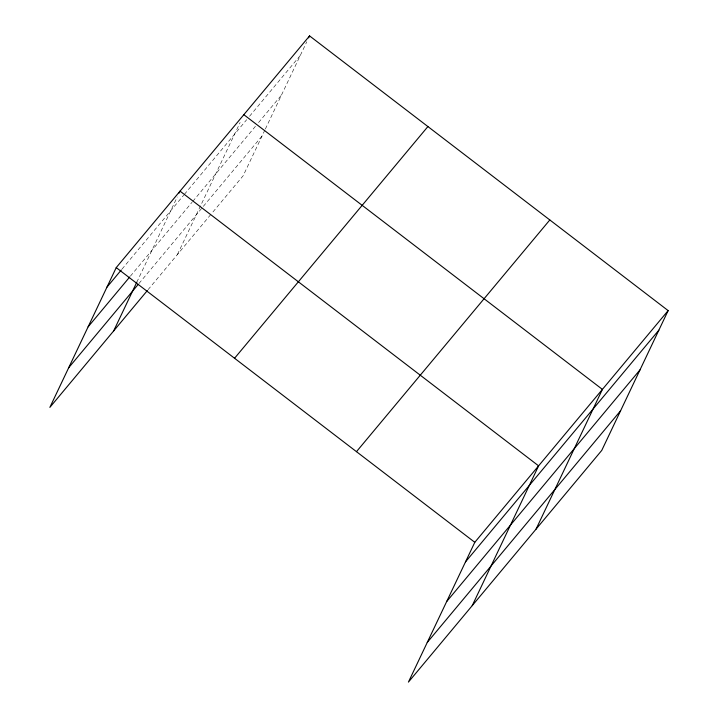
<?xml version="1.0" encoding="UTF-8"?>
<svg xmlns="http://www.w3.org/2000/svg" width="718" height="718" viewBox="0 0 718 718"><rect width="100%" height="100%" fill="white"/><g stroke="black" fill="none" stroke-linecap="round" stroke-linejoin="round"><path stroke-width="0.54" stroke-dasharray="3.59 2.69" d="M136.761 282.282L177.247 197.01M177.463 254.459L240.126 122.509M264.879 130.03L243.205 175.686L211.765 213.363M265.355 129.034L306.792 41.77M121.997 269.124L183.655 195.242M184.373 194.381L246.696 119.682M249.559 116.262L300.286 55.465M130.407 276.152L192.056 202.27M192.774 201.408L255.725 125.964M258.588 122.536L281.447 95.135M138.951 283.52L262.043 136.007M148.07 289.686L211.047 214.215"/><path stroke-width="1.08" d="M668.144 310.607L474.795 542.314L408.425 682.1L601.765 450.392L668.144 310.607L309.575 35.9L116.235 267.608L49.856 407.393L147.361 290.548M113.659 330.926L136.761 282.282M179.105 193.097L180.038 191.141L538.599 465.856L472.229 605.633M308.65 37.857L309.575 35.9M536.032 529.175L602.402 389.389L243.842 114.683M106.946 287.173L121.279 269.986M88.108 326.843L129.689 277.013M68.695 367.715L138.233 284.382M234.562 358.264L427.901 126.556M356.469 451.667L549.817 219.959M465.506 561.88L658.855 330.172M446.668 601.549L640.016 369.842M427.264 642.43L620.603 410.723M116.235 267.608L474.795 542.314"/></g></svg>
